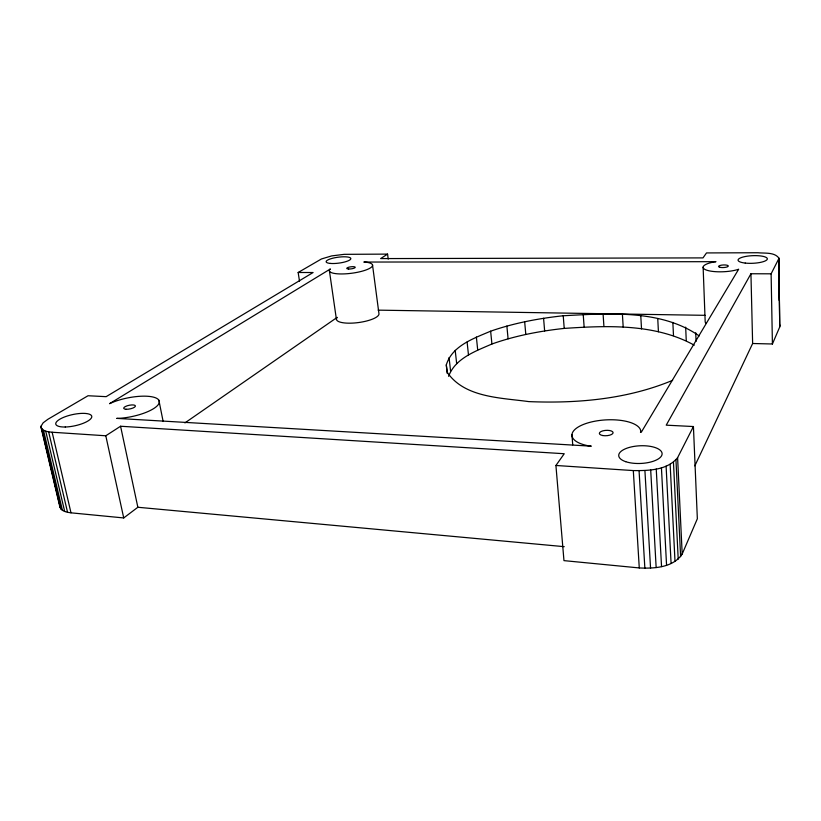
<?xml version="1.0" encoding="UTF-8"?>
<svg xmlns="http://www.w3.org/2000/svg" width="821" height="821" viewBox="0 0 821 821"><rect width="100%" height="100%" fill="white"/><g stroke="black" fill="none" stroke-linecap="round" stroke-linejoin="round"><path stroke-width="1.23" d="M694.833 465.856L752.631 343.506L772.417 343.989L779.745 326.922L778.852 258.01C774.326 251.985 764.71 253.473 757.947 252.745L706.512 252.93L703.002 257.897L380.636 258.584L387.574 254.11L388.21 259.128M779.745 326.922L778.852 258.01M448.625 376.357C455.07 358.346 475.8 351.08 491.923 344.009C515.239 335.727 539.674 331.068 564.222 328.41C607.622 325.526 655.014 323.536 694.268 345.179M447.281 373.555L446.296 364.893C452.125 345.703 473.933 338.344 490.64 331.181C514.09 323.033 538.597 318.425 563.227 315.757C607.53 313.437 661.131 309.117 699.184 335.943M564.232 546.663L137.856 507.265L123.725 517.938L70.996 512.827C67.024 512.253 61.811 511.596 60.005 507.419L41.112 427.731L41.05 426.202L43.144 422.815L47.926 419.264L88.032 395.743L106.145 396.666L313.088 272.531L298.167 272.49L299.511 281.264M41.112 427.731C43.133 431.62 48.316 431.723 52.134 432.236L105.796 435.777L120.574 426.243L564.243 453.726L555.92 465.476L563.965 560.63L639.272 567.937C654.08 568.676 673.22 567.67 682.189 554.031L697.347 518.759L693.427 426.54L666.221 425.165L750.938 273.752L771.114 273.814L778.636 259.026M555.92 465.476L633.309 470.577C648.405 470.72 667.299 470.361 677.602 457.656L693.427 426.54M184.91 422.918L337.195 317.368M298.167 272.49L321.473 258.954L331.684 255.906L344.194 254.336L387.574 254.11M672.625 380.328C627.408 399.201 577.286 403.614 528.714 401.602C501.241 397.754 464.276 397.805 447.158 372.149L446.296 364.893M378.132 310.143L705.013 315.326M779.56 324.603L779.95 325.752M43.482 430.255L62.427 510.364M41.922 429.085L60.857 508.999M41.05 426.202L59.584 504.422M48.644 431.846L67.558 512.304M45.73 431.179L64.685 511.483M52.134 432.236L70.996 512.827M105.796 435.777L123.725 517.938M120.574 426.243L137.856 507.265M158.884 400.248L163.143 421.512M329.416 270.838L336.425 319.451M372.508 264.844L378.912 313.376A21.469 6.106 -7.6 0 1 356.386 322.807A21.469 6.106 -7.6 0 1 336.867 317.799M449.056 357.556L450.575 370.979M455.203 350.351L456.671 363.6M467.098 342.018L468.493 355.062M476.365 337.021L477.709 349.972M490.64 331.181L491.923 344.009M506.875 326.05L508.086 338.796M524.66 321.719L525.799 334.404M543.574 318.261L544.641 330.925M563.227 315.757L564.222 328.41M571.95 434.761L572.74 444.859M583.197 314.248L584.131 326.932M59.882 505.664L60.005 507.419M603.076 313.766L603.928 326.501M633.309 470.577L639.272 567.937M622.41 314.34L623.201 327.169M639.066 470.761L644.865 568.255M644.916 470.556L650.55 568.132M650.694 469.971L656.153 567.578M640.791 315.982L641.519 328.923M656.246 469.017L661.541 566.593M661.428 467.724L666.56 565.217M666.098 466.123L671.085 563.483M657.754 318.681L658.421 331.756M673.456 462.192L678.208 559.142M670.141 464.265L675.006 561.441M672.861 322.417L673.487 335.645M677.602 457.656L682.189 554.031M675.96 459.976L680.619 556.648M685.668 327.127L686.243 340.541M695.726 332.731L696.075 341.392M703.125 267.174L705.177 321.534A20.094 6.137 -2.3 0 0 705.773 323.094M750.938 273.752L752.631 343.506M771.114 273.814L772.417 343.989M778.708 272.336L779.17 300.383M640.78 431.271L640.483 432.369L641.345 432.133L738.664 269.206L737.997 269.473A20.412 5.408 -2.8 0 1 707.322 270.366A20.412 5.408 -2.8 0 1 713.439 262.084L715.994 261.683L363.847 262.053L365.078 262.104A21.767 5.367 -7.5 0 1 369.45 268.467A21.767 5.367 -7.5 0 1 342.983 273.937A21.767 5.367 -7.5 0 1 329.878 269.37L330.381 268.96L109.562 403.675L111.02 403.008A30.48 9.554 -11.5 0 1 159.038 400.525A30.48 9.554 -11.5 0 1 118.583 418.371L116.736 418.382L591.264 446.162L588.657 445.854A34.482 13.495 -3.4 0 1 589.006 422.579A34.482 13.495 -3.4 0 1 640.78 431.271M330.36 263.428A12.448 2.976 -7.5 0 0 350.618 259.231A12.448 2.976 -7.5 0 0 334.558 257.804A12.448 2.976 -7.5 0 0 330.36 263.428M65.239 427.002A18.431 5.726 -12.3 0 0 91.788 416.463A18.431 5.726 -12.3 0 0 64.233 417.089A18.431 5.726 -12.3 0 0 65.239 427.002M625.715 461.679A21.715 8.846 -2.6 0 0 661.582 455.758A21.715 8.846 -2.6 0 0 633.935 446.408A21.715 8.846 -2.6 0 0 625.715 461.679M745.242 263.079A14.665 3.807 -2.6 0 0 767.348 258.923A14.665 3.807 -2.6 0 0 745.519 256.47A14.665 3.807 -2.6 0 0 745.242 263.079M720.304 267.4A4.905 1.303 -2.8 0 0 728.268 266.25A4.905 1.303 -2.8 0 0 721.741 265.111A4.905 1.303 -2.8 0 0 720.304 267.4M602.83 435.551A6.876 2.689 -3.4 0 0 613.092 432.677A6.876 2.689 -3.4 0 0 602.768 430.881A6.876 2.689 -3.4 0 0 602.83 435.551M126.136 409.269A5.973 1.868 -11.5 0 0 135.403 406.231A5.973 1.868 -11.5 0 0 127.163 405.8A5.973 1.868 -11.5 0 0 126.136 409.269M348.648 269.011A4.269 1.047 -7.5 0 0 355.226 267.389A4.269 1.047 -7.5 0 0 349.13 267.123A4.269 1.047 -7.5 0 0 348.648 269.011"/></g></svg>
